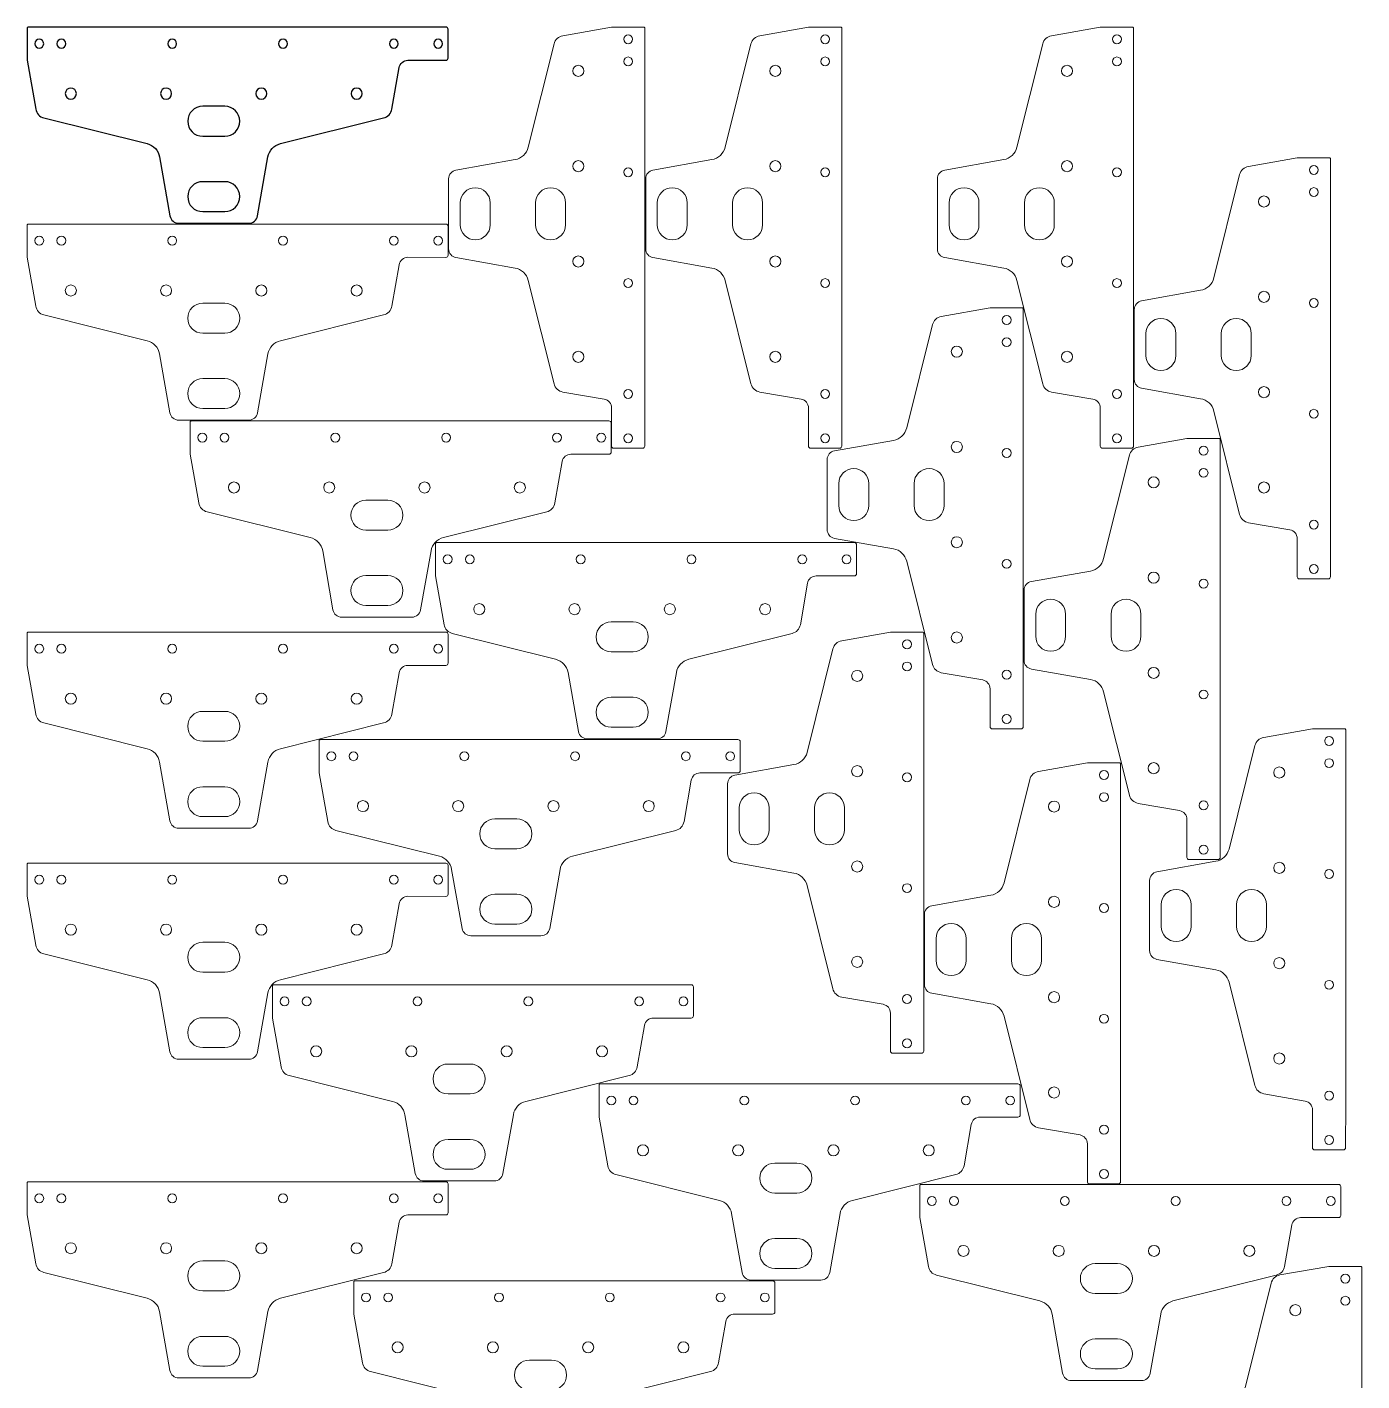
# Model space of a CAD drawing. Extents: x 0 to 1205, y -2446 to 0.
# Drawn here: x 0 to 1205, y -1222 to 0 of the extents above; entities that cross this region are included whole.
import ezdxf

# ---------------------------------------------------------------- set-up
doc = ezdxf.new("R2010")
doc.units = 0
doc.layers.get('0').update_dxf_attribs({"lineweight": 25})
for name, color, linetype, lineweight, true_color in [('11', 18, 'Continuous', 0, 0x000000), ('12', 18, 'Continuous', 0, 0x000000), ('16', 18, 'Continuous', 0, 0x000000), ('17', 18, 'Continuous', 0, 0x000000), ('2', 18, 'Continuous', 0, 0x000000), ('21', 18, 'Continuous', 0, 0x000000), ('22', 18, 'Continuous', 0, 0x000000), ('23', 18, 'Continuous', 0, 0x000000), ('24', 18, 'Continuous', 0, 0x000000), ('25', 18, 'Continuous', 0, 0x000000), ('27', 18, 'Continuous', 0, 0x000000), ('28', 18, 'Continuous', 0, 0x000000), ('29', 18, 'Continuous', 0, 0x000000), ('3', 18, 'Continuous', 0, 0x000000), ('30', 18, 'Continuous', 0, 0x000000), ('36', 18, 'Continuous', 0, 0x000000), ('37', 18, 'Continuous', 0, 0x000000), ('4', 18, 'Continuous', 0, 0x000000), ('45', 18, 'Continuous', 0, 0x000000), ('5', 18, 'Continuous', 0, 0x000000), ('8', 18, 'Continuous', 0, 0x000000)]:
    doc.layers.add(name, color=color, linetype=linetype, lineweight=lineweight, true_color=true_color)

msp = doc.modelspace()

# ---------------------------------------------------------------- linework, layer by layer
at = {"color": 18, "true_color": 0x000000, "flags": 128}
for points in [[(338.1, -0.2), (1.2, -0.2, 0.414214), (0.2, -1.2), (0.2, -30.2), (8, -74.2, 0.296215), (15.4, -82.2), (108.6, -105.4, -0.296213), (119.8, -117.4), (129.2, -170.6, 0.363971), (137.1, -177.2), (200.4, -177.2, 0.363971), (208.2, -170.6), (217.6, -117.4, -0.296212), (228.8, -105.4), (322, -82.2, 0.296213), (329.5, -74.2), (336, -36.8, -0.364084), (343.9, -30.2), (378.2, -30.2, 0.414331), (380.2, -28.2), (380.2, -2.2, 0.414096), (378.2, -0.2), (338.1, -0.2)], [(15.2, -15.2, 1), (7.2, -15.2, 1), (15.2, -15.2)], [(35.2, -15.2, 1), (27.2, -15.2, 1), (35.2, -15.2)], [(135.2, -15.2, 1), (127.2, -15.2, 1), (135.2, -15.2)], [(235.2, -15.2, 1), (227.2, -15.2, 1), (235.2, -15.2)], [(335.2, -15.2, 1), (327.2, -15.2, 1), (335.2, -15.2)], [(375.2, -15.2, 1), (367.2, -15.2, 1), (375.2, -15.2)], [(44.7, -60.2, 1), (34.7, -60.2, 1), (44.7, -60.2)], [(130.7, -60.2, 1), (120.7, -60.2, 1), (130.7, -60.2)], [(216.7, -60.2, 1), (206.7, -60.2, 1), (216.7, -60.2)], [(302.7, -60.2, 1), (292.7, -60.2, 1), (302.7, -60.2)], [(158.7, -98.7), (178.7, -98.7, 1), (178.7, -71.7), (158.7, -71.7, 1), (158.7, -98.7)], [(178.7, -166.7, 1), (178.7, -139.7), (158.7, -139.7, 1), (158.7, -166.7), (178.7, -166.7)]]:
    msp.add_lwpolyline(points, format="xyb", dxfattribs=at)
at = {"layer": '11', "color": 18, "true_color": 0x000000, "flags": 128}
for points in [[(338.1, -546.1), (1.2, -546.1, 0.414214), (0.2, -547.1), (0.2, -576.1), (8, -620.1, 0.296215), (15.4, -628.1), (108.6, -651.3, -0.296213), (119.8, -663.3), (129.2, -716.5, 0.363971), (137.1, -723.1), (200.4, -723.1, 0.363971), (208.2, -716.5), (217.6, -663.3, -0.296212), (228.8, -651.3), (322, -628.1, 0.296213), (329.5, -620.1), (336, -582.7, -0.364084), (343.9, -576.1), (378.2, -576.1, 0.414331), (380.2, -574.1), (380.2, -548.1, 0.414096), (378.2, -546.1), (338.1, -546.1)], [(15.2, -561.1, 1), (7.2, -561.1, 1), (15.2, -561.1)], [(35.2, -561.1, 1), (27.2, -561.1, 1), (35.2, -561.1)], [(135.2, -561.1, 1), (127.2, -561.1, 1), (135.2, -561.1)], [(235.2, -561.1, 1), (227.2, -561.1, 1), (235.2, -561.1)], [(335.2, -561.1, 1), (327.2, -561.1, 1), (335.2, -561.1)], [(375.2, -561.1, 1), (367.2, -561.1, 1), (375.2, -561.1)], [(44.7, -606.1, 1), (34.7, -606.1, 1), (44.7, -606.1)], [(130.7, -606.1, 1), (120.7, -606.1, 1), (130.7, -606.1)], [(216.7, -606.1, 1), (206.7, -606.1, 1), (216.7, -606.1)], [(302.7, -606.1, 1), (292.7, -606.1, 1), (302.7, -606.1)], [(158.7, -644.6), (178.7, -644.6, 1), (178.7, -617.6), (158.7, -617.6, 1), (158.7, -644.6)], [(178.7, -712.6, 1), (178.7, -685.6), (158.7, -685.6, 1), (158.7, -712.6), (178.7, -712.6)]]:
    msp.add_lwpolyline(points, format="xyb", dxfattribs=at)
at = {"layer": '12', "color": 18, "true_color": 0x000000, "flags": 128}
for points in [[(899.3, -591.4), (899.3, -254.5, 0.414214), (898.3, -253.5), (869.3, -253.5), (825.3, -261.3, 0.296215), (817.4, -268.7), (794.1, -361.9, -0.296213), (782.2, -373.1), (728.9, -382.5, 0.363971), (722.3, -390.3), (722.3, -453.6, 0.363971), (728.9, -461.5), (782.2, -470.9, -0.296212), (794.1, -482.1), (817.4, -575.3, 0.296213), (825.3, -582.7), (862.7, -589.3, -0.364084), (869.3, -597.2), (869.3, -631.5, 0.414331), (871.3, -633.5), (897.3, -633.5, 0.414096), (899.3, -631.5), (899.3, -591.4)], [(884.3, -268.5, 1), (884.3, -260.5, 1), (884.3, -268.5)], [(884.3, -288.5, 1), (884.3, -280.5, 1), (884.3, -288.5)], [(839.3, -298, 1), (839.3, -288, 1), (839.3, -298)], [(839.3, -384, 1), (839.3, -374, 1), (839.3, -384)], [(884.3, -388.5, 1), (884.3, -380.5, 1), (884.3, -388.5)], [(732.8, -432, 1), (759.8, -432), (759.8, -412, 1), (732.8, -412), (732.8, -432)], [(800.8, -412), (800.8, -432, 1), (827.8, -432), (827.8, -412, 1), (800.8, -412)], [(839.3, -470, 1), (839.3, -460, 1), (839.3, -470)], [(884.3, -488.5, 1), (884.3, -480.5, 1), (884.3, -488.5)], [(839.3, -556, 1), (839.3, -546, 1), (839.3, -556)], [(884.3, -588.5, 1), (884.3, -580.5, 1), (884.3, -588.5)], [(884.3, -628.5, 1), (884.3, -620.5, 1), (884.3, -628.5)]]:
    msp.add_lwpolyline(points, format="xyb", dxfattribs=at)
at = {"layer": '16', "color": 18, "true_color": 0x000000, "flags": 128}
for points in [[(601.7, -643.1), (264.8, -643.1, 0.414214), (263.8, -644.1), (263.8, -673.1), (271.6, -717.1, 0.296215), (279, -725.1), (372.3, -748.3, -0.296213), (383.4, -760.3), (392.8, -813.5, 0.363971), (400.7, -820.1), (464, -820.1, 0.363971), (471.9, -813.5), (481.2, -760.3, -0.296212), (492.4, -748.3), (585.6, -725.1, 0.296213), (593.1, -717.1), (599.7, -679.7, -0.364084), (607.5, -673.1), (641.8, -673.1, 0.414331), (643.8, -671.1), (643.8, -645.1, 0.414096), (641.8, -643.1), (601.7, -643.1)], [(278.8, -658.1, 1), (270.8, -658.1, 1), (278.8, -658.1)], [(298.8, -658.1, 1), (290.8, -658.1, 1), (298.8, -658.1)], [(398.8, -658.1, 1), (390.8, -658.1, 1), (398.8, -658.1)], [(498.8, -658.1, 1), (490.8, -658.1, 1), (498.8, -658.1)], [(598.8, -658.1, 1), (590.8, -658.1, 1), (598.8, -658.1)], [(638.8, -658.1, 1), (630.8, -658.1, 1), (638.8, -658.1)], [(308.3, -703.1, 1), (298.3, -703.1, 1), (308.3, -703.1)], [(394.3, -703.1, 1), (384.3, -703.1, 1), (394.3, -703.1)], [(480.3, -703.1, 1), (470.3, -703.1, 1), (480.3, -703.1)], [(566.3, -703.1, 1), (556.3, -703.1, 1), (566.3, -703.1)], [(422.3, -741.6), (442.3, -741.6, 1), (442.3, -714.6), (422.3, -714.6, 1), (422.3, -741.6)], [(442.3, -809.6, 1), (442.3, -782.6), (422.3, -782.6, 1), (422.3, -809.6), (442.3, -809.6)]]:
    msp.add_lwpolyline(points, format="xyb", dxfattribs=at)
at = {"layer": '17', "color": 18, "true_color": 0x000000, "flags": 128}
for points in [[(998.8, -338.1), (998.8, -1.2, 0.414214), (997.8, -0.2), (968.8, -0.2), (924.8, -8, 0.296215), (916.8, -15.4), (893.6, -108.6, -0.296213), (881.6, -119.8), (828.4, -129.2, 0.363971), (821.8, -137.1), (821.8, -200.4, 0.363971), (828.4, -208.2), (881.6, -217.6, -0.296212), (893.6, -228.8), (916.8, -322, 0.296213), (924.8, -329.5), (962.2, -336, -0.364084), (968.8, -343.9), (968.8, -378.2, 0.414331), (970.8, -380.2), (996.8, -380.2, 0.414096), (998.8, -378.2), (998.8, -338.1)], [(983.8, -15.2, 1), (983.8, -7.2, 1), (983.8, -15.2)], [(938.8, -44.7, 1), (938.8, -34.7, 1), (938.8, -44.7)], [(983.8, -35.2, 1), (983.8, -27.2, 1), (983.8, -35.2)], [(938.8, -130.7, 1), (938.8, -120.7, 1), (938.8, -130.7)], [(983.8, -135.2, 1), (983.8, -127.2, 1), (983.8, -135.2)], [(832.3, -178.7, 1), (859.3, -178.7), (859.3, -158.7, 1), (832.3, -158.7), (832.3, -178.7)], [(900.3, -158.7), (900.3, -178.7, 1), (927.3, -178.7), (927.3, -158.7, 1), (900.3, -158.7)], [(938.8, -216.7, 1), (938.8, -206.7, 1), (938.8, -216.7)], [(983.8, -235.2, 1), (983.8, -227.2, 1), (983.8, -235.2)], [(938.8, -302.7, 1), (938.8, -292.7, 1), (938.8, -302.7)], [(983.8, -335.2, 1), (983.8, -327.2, 1), (983.8, -335.2)], [(983.8, -375.2, 1), (983.8, -367.2, 1), (983.8, -375.2)]]:
    msp.add_lwpolyline(points, format="xyb", dxfattribs=at)
at = {"layer": '2', "color": 18, "true_color": 0x000000, "flags": 128}
for points in [[(338.1, -177.9), (1.2, -177.9, 0.414214), (0.2, -178.9), (0.2, -207.9), (8, -251.9, 0.296215), (15.4, -259.9), (108.6, -283.2, -0.296213), (119.8, -295.1), (129.2, -348.3, 0.363971), (137.1, -354.9), (200.4, -354.9, 0.363971), (208.2, -348.3), (217.6, -295.1, -0.296212), (228.8, -283.2), (322, -259.9, 0.296213), (329.5, -251.9), (336, -214.6, -0.364084), (343.9, -207.9), (378.2, -208, 0.414331), (380.2, -206), (380.2, -180, 0.414096), (378.2, -178), (338.1, -177.9)], [(15.2, -192.9, 1), (7.2, -192.9, 1), (15.2, -192.9)], [(35.2, -192.9, 1), (27.2, -192.9, 1), (35.2, -192.9)], [(135.2, -192.9, 1), (127.2, -192.9, 1), (135.2, -192.9)], [(235.2, -192.9, 1), (227.2, -192.9, 1), (235.2, -192.9)], [(335.2, -192.9, 1), (327.2, -192.9, 1), (335.2, -192.9)], [(375.2, -192.9, 1), (367.2, -192.9, 1), (375.2, -192.9)], [(44.7, -237.9, 1), (34.7, -237.9, 1), (44.7, -237.9)], [(130.7, -237.9, 1), (120.7, -237.9, 1), (130.7, -237.9)], [(216.7, -237.9, 1), (206.7, -237.9, 1), (216.7, -237.9)], [(302.7, -237.9, 1), (292.7, -237.9, 1), (302.7, -237.9)], [(158.7, -276.4), (178.7, -276.4, 1), (178.7, -249.4), (158.7, -249.4, 1), (158.7, -276.4)], [(178.7, -344.4, 1), (178.7, -317.4), (158.7, -317.4, 1), (158.7, -344.4), (178.7, -344.4)]]:
    msp.add_lwpolyline(points, format="xyb", dxfattribs=at)
at = {"layer": '21', "color": 18, "true_color": 0x000000, "flags": 128}
for points in [[(1077, -709.3), (1077, -372.4, 0.414214), (1076, -371.4), (1047, -371.4), (1003, -379.1, 0.296215), (995.1, -386.6), (971.8, -479.8, -0.296213), (959.9, -491), (906.6, -500.4, 0.363971), (900, -508.2), (900, -571.5, 0.363971), (906.6, -579.4), (959.9, -588.8, -0.296212), (971.8, -600), (995.1, -693.2, 0.296213), (1003, -700.6), (1040.4, -707.2, -0.364084), (1047, -715.1), (1047, -749.4, 0.414331), (1049, -751.4), (1075, -751.4, 0.414096), (1077, -749.4), (1077, -709.3)], [(1062, -386.4, 1), (1062, -378.4, 1), (1062, -386.4)], [(1062, -406.4, 1), (1062, -398.4, 1), (1062, -406.4)], [(1017, -415.9, 1), (1017, -405.9, 1), (1017, -415.9)], [(1017, -501.9, 1), (1017, -491.9, 1), (1017, -501.9)], [(1062, -506.4, 1), (1062, -498.4, 1), (1062, -506.4)], [(910.5, -549.9, 1), (937.5, -549.9), (937.5, -529.9, 1), (910.5, -529.9), (910.5, -549.9)], [(978.5, -529.9), (978.5, -549.9, 1), (1005.5, -549.9), (1005.5, -529.9, 1), (978.5, -529.9)], [(1017, -587.9, 1), (1017, -577.9, 1), (1017, -587.9)], [(1062, -606.4, 1), (1062, -598.4, 1), (1062, -606.4)], [(1017, -673.9, 1), (1017, -663.9, 1), (1017, -673.9)], [(1062, -706.4, 1), (1062, -698.4, 1), (1062, -706.4)], [(1062, -746.4, 1), (1062, -738.4, 1), (1062, -746.4)]]:
    msp.add_lwpolyline(points, format="xyb", dxfattribs=at)
at = {"layer": '22', "color": 18, "true_color": 0x000000, "flags": 128}
for points in [[(809.4, -884), (809.4, -547.1, 0.414214), (808.4, -546.1), (779.4, -546.1), (735.4, -553.9, 0.296215), (727.4, -561.3), (704.2, -654.6, -0.296213), (692.2, -665.7), (639, -675.1, 0.363971), (632.4, -683), (632.4, -746.3, 0.363971), (639, -754.1), (692.2, -763.5, -0.296212), (704.2, -774.7), (727.4, -867.9, 0.296213), (735.4, -875.4), (772.8, -881.9, -0.364084), (779.4, -889.8), (779.4, -924.1, 0.414331), (781.4, -926.1), (807.4, -926.1, 0.414096), (809.4, -924.1), (809.4, -884)], [(794.4, -561.1, 1), (794.4, -553.1, 1), (794.4, -561.1)], [(794.4, -581.1, 1), (794.4, -573.1, 1), (794.4, -581.1)], [(749.4, -590.6, 1), (749.4, -580.6, 1), (749.4, -590.6)], [(749.4, -676.6, 1), (749.4, -666.6, 1), (749.4, -676.6)], [(794.4, -681.1, 1), (794.4, -673.1, 1), (794.4, -681.1)], [(642.9, -724.6, 1), (669.9, -724.6), (669.9, -704.6, 1), (642.9, -704.6), (642.9, -724.6)], [(710.9, -704.6), (710.9, -724.6, 1), (737.9, -724.6), (737.9, -704.6, 1), (710.9, -704.6)], [(749.4, -762.6, 1), (749.4, -752.6, 1), (749.4, -762.6)], [(794.4, -781.1, 1), (794.4, -773.1, 1), (794.4, -781.1)], [(749.4, -848.6, 1), (749.4, -838.6, 1), (749.4, -848.6)], [(794.4, -881.1, 1), (794.4, -873.1, 1), (794.4, -881.1)], [(794.4, -921.1, 1), (794.4, -913.1, 1), (794.4, -921.1)]]:
    msp.add_lwpolyline(points, format="xyb", dxfattribs=at)
at = {"layer": '23', "color": 18, "true_color": 0x000000, "flags": 128}
for points in [[(1176.5, -456), (1176.5, -119.1, 0.414214), (1175.5, -118.1), (1146.5, -118.1), (1102.5, -125.9, 0.296215), (1094.5, -133.3), (1071.3, -226.5, -0.296213), (1059.3, -237.7), (1006.1, -247.1, 0.363971), (999.5, -255), (999.5, -318.3, 0.363971), (1006.1, -326.1), (1059.3, -335.5, -0.296212), (1071.3, -346.7), (1094.5, -439.9, 0.296213), (1102.5, -447.4), (1139.9, -453.9, -0.364084), (1146.5, -461.8), (1146.5, -496.1, 0.414331), (1148.5, -498.1), (1174.5, -498.1, 0.414096), (1176.5, -496.1), (1176.5, -456)], [(1161.5, -133.1, 1), (1161.5, -125.1, 1), (1161.5, -133.1)], [(1161.5, -153.1, 1), (1161.5, -145.1, 1), (1161.5, -153.1)], [(1116.5, -162.6, 1), (1116.5, -152.6, 1), (1116.5, -162.6)], [(1116.5, -248.6, 1), (1116.5, -238.6, 1), (1116.5, -248.6)], [(1161.5, -253.1, 1), (1161.5, -245.1, 1), (1161.5, -253.1)], [(1010, -296.6, 1), (1037, -296.6), (1037, -276.6, 1), (1010, -276.6), (1010, -296.6)], [(1078, -276.6), (1078, -296.6, 1), (1105, -296.6), (1105, -276.6, 1), (1078, -276.6)], [(1116.5, -334.6, 1), (1116.5, -324.6, 1), (1116.5, -334.6)], [(1161.5, -353.1, 1), (1161.5, -345.1, 1), (1161.5, -353.1)], [(1116.5, -420.6, 1), (1116.5, -410.6, 1), (1116.5, -420.6)], [(1161.5, -453.1, 1), (1161.5, -445.1, 1), (1161.5, -453.1)], [(1161.5, -493.1, 1), (1161.5, -485.1, 1), (1161.5, -493.1)]]:
    msp.add_lwpolyline(points, format="xyb", dxfattribs=at)
at = {"layer": '24', "color": 18, "true_color": 0x000000, "flags": 128}
for points in [[(338.1, -754.5), (1.2, -754.5, 0.414214), (0.2, -755.5), (0.2, -784.5), (8, -828.5, 0.296215), (15.4, -836.5), (108.6, -859.7, -0.296213), (119.8, -871.7), (129.2, -924.9, 0.363971), (137.1, -931.5), (200.4, -931.5, 0.363971), (208.2, -924.9), (217.6, -871.7, -0.296212), (228.8, -859.7), (322, -836.5, 0.296213), (329.5, -828.5), (336, -791.2, -0.364084), (343.9, -784.5), (378.2, -784.6, 0.414331), (380.2, -782.6), (380.2, -756.6, 0.414096), (378.2, -754.6), (338.1, -754.5)], [(15.2, -769.5, 1), (7.2, -769.5, 1), (15.2, -769.5)], [(35.2, -769.5, 1), (27.2, -769.5, 1), (35.2, -769.5)], [(135.2, -769.5, 1), (127.2, -769.5, 1), (135.2, -769.5)], [(235.2, -769.5, 1), (227.2, -769.5, 1), (235.2, -769.5)], [(335.2, -769.5, 1), (327.2, -769.5, 1), (335.2, -769.5)], [(375.2, -769.5, 1), (367.2, -769.5, 1), (375.2, -769.5)], [(44.7, -814.5, 1), (34.7, -814.5, 1), (44.7, -814.5)], [(130.7, -814.5, 1), (120.7, -814.5, 1), (130.7, -814.5)], [(216.7, -814.5, 1), (206.7, -814.5, 1), (216.7, -814.5)], [(302.7, -814.5, 1), (292.7, -814.5, 1), (302.7, -814.5)], [(158.7, -853), (178.7, -853, 1), (178.7, -826), (158.7, -826, 1), (158.7, -853)], [(178.7, -921, 1), (178.7, -894), (158.7, -894, 1), (158.7, -921), (178.7, -921)]]:
    msp.add_lwpolyline(points, format="xyb", dxfattribs=at)
at = {"layer": '25', "color": 18, "true_color": 0x000000, "flags": 128}
for points in [[(1190.3, -971.2), (1190.3, -634.3, 0.414214), (1189.3, -633.3), (1160.3, -633.3), (1116.3, -641.1, 0.296215), (1108.3, -648.5), (1085, -741.8, -0.296213), (1073.1, -752.9), (1019.9, -762.3, 0.363971), (1013.3, -770.2), (1013.3, -833.5, 0.363971), (1019.9, -841.4), (1073.1, -850.8, -0.296212), (1085, -861.9), (1108.3, -955.1, 0.296213), (1116.3, -962.6), (1153.6, -969.2, -0.364084), (1160.3, -977.1), (1160.2, -1011.3, 0.414331), (1162.2, -1013.3), (1188.2, -1013.3, 0.414096), (1190.2, -1011.3), (1190.3, -971.2)], [(1175.3, -648.3, 1), (1175.3, -640.3, 1), (1175.3, -648.3)], [(1130.3, -677.8, 1), (1130.3, -667.8, 1), (1130.3, -677.8)], [(1175.3, -668.3, 1), (1175.3, -660.3, 1), (1175.3, -668.3)], [(1130.3, -763.8, 1), (1130.3, -753.8, 1), (1130.3, -763.8)], [(1175.3, -768.3, 1), (1175.3, -760.3, 1), (1175.3, -768.3)], [(1023.8, -811.8, 1), (1050.8, -811.8), (1050.8, -791.8, 1), (1023.8, -791.8), (1023.8, -811.8)], [(1091.8, -791.8), (1091.8, -811.8, 1), (1118.8, -811.8), (1118.8, -791.8, 1), (1091.8, -791.8)], [(1130.3, -849.8, 1), (1130.3, -839.8, 1), (1130.3, -849.8)], [(1175.3, -868.3, 1), (1175.3, -860.3, 1), (1175.3, -868.3)], [(1130.3, -935.8, 1), (1130.3, -925.8, 1), (1130.3, -935.8)], [(1175.3, -968.3, 1), (1175.3, -960.3, 1), (1175.3, -968.3)], [(1175.3, -1008.3, 1), (1175.3, -1000.3, 1), (1175.3, -1008.3)]]:
    msp.add_lwpolyline(points, format="xyb", dxfattribs=at)
at = {"layer": '27', "color": 18, "true_color": 0x000000, "flags": 128}
for points in [[(987.1, -1001.9), (987.1, -665, 0.414214), (986.1, -664), (957.1, -664), (913.1, -671.8, 0.296215), (905.1, -679.2), (881.9, -772.4, -0.296213), (869.9, -783.6), (816.7, -793, 0.363971), (810.1, -800.9), (810.1, -864.2, 0.363971), (816.7, -872), (869.9, -881.4, -0.296212), (881.9, -892.6), (905.1, -985.8, 0.296213), (913.1, -993.3), (950.5, -999.8, -0.364084), (957.1, -1007.7), (957.1, -1042, 0.414331), (959.1, -1044), (985.1, -1044, 0.414096), (987.1, -1042), (987.1, -1001.9)], [(972.1, -679, 1), (972.1, -671, 1), (972.1, -679)], [(972.1, -699, 1), (972.1, -691, 1), (972.1, -699)], [(927.1, -708.5, 1), (927.1, -698.5, 1), (927.1, -708.5)], [(927.1, -794.5, 1), (927.1, -784.5, 1), (927.1, -794.5)], [(972.1, -799, 1), (972.1, -791, 1), (972.1, -799)], [(820.6, -842.5, 1), (847.6, -842.5), (847.6, -822.5, 1), (820.6, -822.5), (820.6, -842.5)], [(888.6, -822.5), (888.6, -842.5, 1), (915.6, -842.5), (915.6, -822.5, 1), (888.6, -822.5)], [(927.1, -880.5, 1), (927.1, -870.5, 1), (927.1, -880.5)], [(972.1, -899, 1), (972.1, -891, 1), (972.1, -899)], [(927.1, -966.5, 1), (927.1, -956.5, 1), (927.1, -966.5)], [(972.1, -999, 1), (972.1, -991, 1), (972.1, -999)], [(972.1, -1039, 1), (972.1, -1031, 1), (972.1, -1039)]]:
    msp.add_lwpolyline(points, format="xyb", dxfattribs=at)
at = {"layer": '28', "color": 18, "true_color": 0x000000, "flags": 128}
for points in [[(559.5, -864.3), (222.6, -864.3, 0.414214), (221.6, -865.3), (221.6, -894.3), (229.4, -938.3, 0.296215), (236.8, -946.3), (330.1, -969.5, -0.296213), (341.2, -981.5), (350.6, -1034.7, 0.363971), (358.5, -1041.3), (421.8, -1041.3, 0.363971), (429.7, -1034.7), (439.1, -981.5, -0.296212), (450.2, -969.5), (543.5, -946.3, 0.296213), (550.9, -938.3), (557.5, -900.9, -0.364084), (565.4, -894.3), (599.6, -894.3, 0.414331), (601.6, -892.3), (601.6, -866.3, 0.414096), (599.6, -864.3), (559.5, -864.3)], [(236.6, -879.3, 1), (228.6, -879.3, 1), (236.6, -879.3)], [(256.6, -879.3, 1), (248.6, -879.3, 1), (256.6, -879.3)], [(356.6, -879.3, 1), (348.6, -879.3, 1), (356.6, -879.3)], [(456.6, -879.3, 1), (448.6, -879.3, 1), (456.6, -879.3)], [(556.6, -879.3, 1), (548.6, -879.3, 1), (556.6, -879.3)], [(596.6, -879.3, 1), (588.6, -879.3, 1), (596.6, -879.3)], [(266.1, -924.3, 1), (256.1, -924.3, 1), (266.1, -924.3)], [(352.1, -924.3, 1), (342.1, -924.3, 1), (352.1, -924.3)], [(438.1, -924.3, 1), (428.1, -924.3, 1), (438.1, -924.3)], [(524.1, -924.3, 1), (514.1, -924.3, 1), (524.1, -924.3)], [(380.1, -962.8), (400.1, -962.8, 1), (400.1, -935.8), (380.1, -935.8, 1), (380.1, -962.8)], [(400.1, -1030.8, 1), (400.1, -1003.8), (380.1, -1003.8, 1), (380.1, -1030.8), (400.1, -1030.8)]]:
    msp.add_lwpolyline(points, format="xyb", dxfattribs=at)
at = {"layer": '29', "color": 18, "true_color": 0x000000, "flags": 128}
for points in [[(854.4, -953.7), (517.5, -953.7, 0.414214), (516.5, -954.7), (516.5, -983.7), (524.3, -1027.7, 0.296215), (531.7, -1035.6), (625, -1058.9, -0.296213), (636.1, -1070.8), (645.5, -1124, 0.363971), (653.4, -1130.7), (716.7, -1130.7, 0.363971), (724.6, -1124), (733.9, -1070.8, -0.296212), (745.1, -1058.9), (838.3, -1035.6, 0.296213), (845.8, -1027.7), (852.4, -990.3, -0.364084), (860.2, -983.7), (894.5, -983.7, 0.414331), (896.5, -981.7), (896.5, -955.7, 0.414096), (894.5, -953.7), (854.4, -953.7)], [(531.5, -968.7, 1), (523.5, -968.7, 1), (531.5, -968.7)], [(551.5, -968.7, 1), (543.5, -968.7, 1), (551.5, -968.7)], [(651.5, -968.7, 1), (643.5, -968.7, 1), (651.5, -968.7)], [(751.5, -968.7, 1), (743.5, -968.7, 1), (751.5, -968.7)], [(851.5, -968.7, 1), (843.5, -968.7, 1), (851.5, -968.7)], [(891.5, -968.7, 1), (883.5, -968.7, 1), (891.5, -968.7)], [(561, -1013.7, 1), (551, -1013.7, 1), (561, -1013.7)], [(647, -1013.7, 1), (637, -1013.7, 1), (647, -1013.7)], [(733, -1013.7, 1), (723, -1013.7, 1), (733, -1013.7)], [(819, -1013.7, 1), (809, -1013.7, 1), (819, -1013.7)], [(675, -1052.2), (695, -1052.2, 1), (695, -1025.2), (675, -1025.2, 1), (675, -1052.2)], [(695, -1120.2, 1), (695, -1093.2), (675, -1093.2, 1), (675, -1120.2), (695, -1120.2)]]:
    msp.add_lwpolyline(points, format="xyb", dxfattribs=at)
at = {"layer": '3', "color": 18, "true_color": 0x000000, "flags": 128}
for points in [[(557.7, -338.1), (557.7, -1.2, 0.414214), (556.7, -0.2), (527.7, -0.2), (483.7, -8, 0.296215), (475.8, -15.4), (452.5, -108.6, -0.296213), (440.6, -119.8), (387.3, -129.2, 0.363971), (380.7, -137.1), (380.7, -200.4, 0.363971), (387.3, -208.2), (440.6, -217.6, -0.296212), (452.5, -228.8), (475.8, -322, 0.296213), (483.7, -329.5), (521.1, -336, -0.364084), (527.7, -343.9), (527.7, -378.2, 0.414331), (529.7, -380.2), (555.7, -380.2, 0.414096), (557.7, -378.2), (557.7, -338.1)], [(542.7, -15.2, 1), (542.7, -7.2, 1), (542.7, -15.2)], [(497.7, -44.7, 1), (497.7, -34.7, 1), (497.7, -44.7)], [(542.7, -35.2, 1), (542.7, -27.2, 1), (542.7, -35.2)], [(497.7, -130.7, 1), (497.7, -120.7, 1), (497.7, -130.7)], [(542.7, -135.2, 1), (542.7, -127.2, 1), (542.7, -135.2)], [(391.2, -178.7, 1), (418.2, -178.7), (418.2, -158.7, 1), (391.2, -158.7), (391.2, -178.7)], [(459.2, -158.7), (459.2, -178.7, 1), (486.2, -178.7), (486.2, -158.7, 1), (459.2, -158.7)], [(497.7, -216.7, 1), (497.7, -206.7, 1), (497.7, -216.7)], [(542.7, -235.2, 1), (542.7, -227.2, 1), (542.7, -235.2)], [(497.7, -302.7, 1), (497.7, -292.7, 1), (497.7, -302.7)], [(542.7, -335.2, 1), (542.7, -327.2, 1), (542.7, -335.2)], [(542.7, -375.2, 1), (542.7, -367.2, 1), (542.7, -375.2)]]:
    msp.add_lwpolyline(points, format="xyb", dxfattribs=at)
at = {"layer": '30', "color": 18, "true_color": 0x000000, "flags": 128}
for points in [[(338.1, -1042), (1.2, -1042, 0.414214), (0.2, -1043), (0.2, -1072), (8, -1116, 0.296215), (15.4, -1123.9), (108.6, -1147.2, -0.296213), (119.8, -1159.1), (129.2, -1212.4, 0.363971), (137.1, -1219), (200.4, -1219, 0.363971), (208.2, -1212.4), (217.6, -1159.1, -0.296212), (228.8, -1147.2), (322, -1123.9, 0.296213), (329.5, -1116), (336, -1078.6, -0.364084), (343.9, -1072), (378.2, -1072, 0.414331), (380.2, -1070), (380.2, -1044, 0.414096), (378.2, -1042), (338.1, -1042)], [(15.2, -1057, 1), (7.2, -1057, 1), (15.2, -1057)], [(35.2, -1057, 1), (27.2, -1057, 1), (35.2, -1057)], [(135.2, -1057, 1), (127.2, -1057, 1), (135.2, -1057)], [(235.2, -1057, 1), (227.2, -1057, 1), (235.2, -1057)], [(335.2, -1057, 1), (327.2, -1057, 1), (335.2, -1057)], [(375.2, -1057, 1), (367.2, -1057, 1), (375.2, -1057)], [(44.7, -1102, 1), (34.7, -1102, 1), (44.7, -1102)], [(130.7, -1102, 1), (120.7, -1102, 1), (130.7, -1102)], [(216.7, -1102, 1), (206.7, -1102, 1), (216.7, -1102)], [(302.7, -1102, 1), (292.7, -1102, 1), (302.7, -1102)], [(158.7, -1140.5), (178.7, -1140.5, 1), (178.7, -1113.5), (158.7, -1113.5, 1), (158.7, -1140.5)], [(178.7, -1208.5, 1), (178.7, -1181.5), (158.7, -1181.5, 1), (158.7, -1208.5), (178.7, -1208.5)]]:
    msp.add_lwpolyline(points, format="xyb", dxfattribs=at)
at = {"layer": '36', "color": 18, "true_color": 0x000000, "flags": 128}
for points in [[(1143.7, -1044.4), (806.8, -1044.4, 0.414214), (805.8, -1045.4), (805.8, -1074.4), (813.6, -1118.4, 0.296215), (821, -1126.3), (914.3, -1149.6, -0.296213), (925.4, -1161.5), (934.8, -1214.8, 0.363971), (942.7, -1221.4), (1006, -1221.4, 0.363971), (1013.9, -1214.8), (1023.3, -1161.5, -0.296212), (1034.4, -1149.6), (1127.6, -1126.3, 0.296213), (1135.1, -1118.4), (1141.7, -1081, -0.364084), (1149.6, -1074.4), (1183.8, -1074.4, 0.414331), (1185.8, -1072.4), (1185.8, -1046.4, 0.414096), (1183.8, -1044.4), (1143.7, -1044.4)], [(820.8, -1059.4, 1), (812.8, -1059.4, 1), (820.8, -1059.4)], [(840.8, -1059.4, 1), (832.8, -1059.4, 1), (840.8, -1059.4)], [(940.8, -1059.4, 1), (932.8, -1059.4, 1), (940.8, -1059.4)], [(1040.8, -1059.4, 1), (1032.8, -1059.4, 1), (1040.8, -1059.4)], [(1140.8, -1059.4, 1), (1132.8, -1059.4, 1), (1140.8, -1059.4)], [(1180.8, -1059.4, 1), (1172.8, -1059.4, 1), (1180.8, -1059.4)], [(850.3, -1104.4, 1), (840.3, -1104.4, 1), (850.3, -1104.4)], [(936.3, -1104.4, 1), (926.3, -1104.4, 1), (936.3, -1104.4)], [(1022.3, -1104.4, 1), (1012.3, -1104.4, 1), (1022.3, -1104.4)], [(1108.3, -1104.4, 1), (1098.3, -1104.4, 1), (1108.3, -1104.4)], [(964.3, -1142.9), (984.3, -1142.9, 1), (984.3, -1115.9), (964.3, -1115.9, 1), (964.3, -1142.9)], [(984.3, -1210.9, 1), (984.3, -1183.9), (964.3, -1183.9, 1), (964.3, -1210.9), (984.3, -1210.9)]]:
    msp.add_lwpolyline(points, format="xyb", dxfattribs=at)
at = {"layer": '37', "color": 18, "true_color": 0x000000, "flags": 128}
for points in [[(633, -1131.4), (296.1, -1131.4, 0.414214), (295.1, -1132.4), (295.1, -1161.4), (302.8, -1205.3, 0.296215), (310.3, -1213.3), (403.5, -1236.6, -0.296213), (414.7, -1248.5), (424.1, -1301.7, 0.363971), (431.9, -1308.4), (495.2, -1308.4, 0.363971), (503.1, -1301.7), (512.5, -1248.5, -0.296212), (523.7, -1236.6), (616.9, -1213.3, 0.296213), (624.3, -1205.3), (630.9, -1168, -0.364084), (638.8, -1161.4), (673.1, -1161.4, 0.414331), (675.1, -1159.4), (675.1, -1133.4, 0.414096), (673.1, -1131.4), (633, -1131.4)], [(310.1, -1146.4, 1), (302.1, -1146.4, 1), (310.1, -1146.4)], [(330.1, -1146.4, 1), (322.1, -1146.4, 1), (330.1, -1146.4)], [(430.1, -1146.4, 1), (422.1, -1146.4, 1), (430.1, -1146.4)], [(530.1, -1146.4, 1), (522.1, -1146.4, 1), (530.1, -1146.4)], [(630.1, -1146.4, 1), (622.1, -1146.4, 1), (630.1, -1146.4)], [(670.1, -1146.4, 1), (662.1, -1146.4, 1), (670.1, -1146.4)], [(339.6, -1191.4, 1), (329.6, -1191.4, 1), (339.6, -1191.4)], [(425.6, -1191.4, 1), (415.6, -1191.4, 1), (425.6, -1191.4)], [(511.6, -1191.4, 1), (501.6, -1191.4, 1), (511.6, -1191.4)], [(597.6, -1191.4, 1), (587.6, -1191.4, 1), (597.6, -1191.4)], [(453.6, -1229.9), (473.6, -1229.9, 1), (473.6, -1202.9), (453.6, -1202.9, 1), (453.6, -1229.9)]]:
    msp.add_lwpolyline(points, format="xyb", dxfattribs=at)
at = {"layer": '4', "color": 18, "true_color": 0x000000, "flags": 128}
for points in [[(485.3, -355.6), (148.4, -355.6, 0.414214), (147.4, -356.6), (147.4, -385.6), (155.1, -429.6, 0.296215), (162.6, -437.6), (255.8, -460.8, -0.296213), (267, -472.8), (276.3, -526, 0.363971), (284.2, -532.6), (347.5, -532.6, 0.363971), (355.4, -526), (364.8, -472.8, -0.296212), (375.9, -460.8), (469.2, -437.6, 0.296213), (476.6, -429.6), (483.2, -392.2, -0.364084), (491.1, -385.6), (525.4, -385.6, 0.414331), (527.4, -383.6), (527.4, -357.6, 0.414096), (525.4, -355.6), (485.3, -355.6)], [(162.4, -370.6, 1), (154.4, -370.6, 1), (162.4, -370.6)], [(182.4, -370.6, 1), (174.4, -370.6, 1), (182.4, -370.6)], [(282.4, -370.6, 1), (274.4, -370.6, 1), (282.4, -370.6)], [(382.4, -370.6, 1), (374.4, -370.6, 1), (382.4, -370.6)], [(482.4, -370.6, 1), (474.4, -370.6, 1), (482.4, -370.6)], [(522.4, -370.6, 1), (514.4, -370.6, 1), (522.4, -370.6)], [(191.9, -415.6, 1), (181.9, -415.6, 1), (191.9, -415.6)], [(277.9, -415.6, 1), (267.9, -415.6, 1), (277.9, -415.6)], [(363.9, -415.6, 1), (353.9, -415.6, 1), (363.9, -415.6)], [(449.9, -415.6, 1), (439.9, -415.6, 1), (449.9, -415.6)], [(305.9, -454.1), (325.9, -454.1, 1), (325.9, -427.1), (305.9, -427.1, 1), (305.9, -454.1)], [(325.9, -522.1, 1), (325.9, -495.1), (305.9, -495.1, 1), (305.9, -522.1), (325.9, -522.1)]]:
    msp.add_lwpolyline(points, format="xyb", dxfattribs=at)
at = {"layer": '45', "color": 18, "true_color": 0x000000, "flags": 128}
for points in [[(1204.9, -1456.3), (1204.9, -1119.4, 0.414214), (1203.9, -1118.4), (1174.9, -1118.4), (1130.9, -1126.1, 0.296215), (1123, -1133.6), (1099.7, -1226.8, -0.296213), (1087.8, -1238), (1034.5, -1247.4, 0.363971), (1027.9, -1255.2), (1027.9, -1318.5, 0.363971), (1034.5, -1326.4), (1087.8, -1335.8, -0.296212), (1099.7, -1347), (1123, -1440.2, 0.296213), (1130.9, -1447.6), (1168.3, -1454.2, -0.364084), (1174.9, -1462.1), (1174.9, -1496.4, 0.414331), (1176.9, -1498.4), (1202.9, -1498.4, 0.414096), (1204.9, -1496.4), (1204.9, -1456.3)], [(1189.9, -1133.4, 1), (1189.9, -1125.4, 1), (1189.9, -1133.4)], [(1189.9, -1153.4, 1), (1189.9, -1145.4, 1), (1189.9, -1153.4)], [(1144.9, -1162.9, 1), (1144.9, -1152.9, 1), (1144.9, -1162.9)]]:
    msp.add_lwpolyline(points, format="xyb", dxfattribs=at)
at = {"layer": '5', "color": 18, "true_color": 0x000000, "flags": 128}
for points in [[(735.5, -338.1), (735.5, -1.2, 0.414214), (734.5, -0.2), (705.5, -0.2), (661.5, -8, 0.296215), (653.5, -15.4), (630.2, -108.6, -0.296213), (618.3, -119.8), (565.1, -129.2, 0.363971), (558.5, -137.1), (558.5, -200.4, 0.363971), (565.1, -208.2), (618.3, -217.6, -0.296212), (630.2, -228.8), (653.5, -322, 0.296213), (661.5, -329.5), (698.8, -336, -0.364084), (705.5, -343.9), (705.4, -378.2, 0.414331), (707.4, -380.2), (733.4, -380.2, 0.414096), (735.4, -378.2), (735.5, -338.1)], [(720.5, -15.2, 1), (720.5, -7.2, 1), (720.5, -15.2)], [(675.5, -44.7, 1), (675.5, -34.7, 1), (675.5, -44.7)], [(720.5, -35.2, 1), (720.5, -27.2, 1), (720.5, -35.2)], [(675.5, -130.7, 1), (675.5, -120.7, 1), (675.5, -130.7)], [(720.5, -135.2, 1), (720.5, -127.2, 1), (720.5, -135.2)], [(569, -178.7, 1), (596, -178.7), (596, -158.7, 1), (569, -158.7), (569, -178.7)], [(637, -158.7), (637, -178.7, 1), (664, -178.7), (664, -158.7, 1), (637, -158.7)], [(675.5, -216.7, 1), (675.5, -206.7, 1), (675.5, -216.7)], [(720.5, -235.2, 1), (720.5, -227.2, 1), (720.5, -235.2)], [(675.5, -302.7, 1), (675.5, -292.7, 1), (675.5, -302.7)], [(720.5, -335.2, 1), (720.5, -327.2, 1), (720.5, -335.2)], [(720.5, -375.2, 1), (720.5, -367.2, 1), (720.5, -375.2)]]:
    msp.add_lwpolyline(points, format="xyb", dxfattribs=at)
at = {"layer": '8', "color": 18, "true_color": 0x000000, "flags": 128}
for points in [[(706.7, -465.4), (369.8, -465.4, 0.414214), (368.8, -466.4), (368.8, -495.4), (376.6, -539.4, 0.296215), (384, -547.3), (477.2, -570.6, -0.296213), (488.4, -582.5), (497.8, -635.8, 0.363971), (505.7, -642.4), (569, -642.4, 0.363971), (576.8, -635.8), (586.2, -582.5, -0.296212), (597.4, -570.6), (690.6, -547.3, 0.296213), (698.1, -539.4), (704.6, -502, -0.364084), (712.5, -495.4), (746.8, -495.4, 0.414331), (748.8, -493.4), (748.8, -467.4, 0.414096), (746.8, -465.4), (706.7, -465.4)], [(383.8, -480.4, 1), (375.8, -480.4, 1), (383.8, -480.4)], [(403.8, -480.4, 1), (395.8, -480.4, 1), (403.8, -480.4)], [(503.8, -480.4, 1), (495.8, -480.4, 1), (503.8, -480.4)], [(603.8, -480.4, 1), (595.8, -480.4, 1), (603.8, -480.4)], [(703.8, -480.4, 1), (695.8, -480.4, 1), (703.8, -480.4)], [(743.8, -480.4, 1), (735.8, -480.4, 1), (743.8, -480.4)], [(413.3, -525.4, 1), (403.3, -525.4, 1), (413.3, -525.4)], [(499.3, -525.4, 1), (489.3, -525.4, 1), (499.3, -525.4)], [(585.3, -525.4, 1), (575.3, -525.4, 1), (585.3, -525.4)], [(671.3, -525.4, 1), (661.3, -525.4, 1), (671.3, -525.4)], [(527.3, -563.9), (547.3, -563.9, 1), (547.3, -536.9), (527.3, -536.9, 1), (527.3, -563.9)], [(547.3, -631.9, 1), (547.3, -604.9), (527.3, -604.9, 1), (527.3, -631.9), (547.3, -631.9)]]:
    msp.add_lwpolyline(points, format="xyb", dxfattribs=at)

doc.saveas('drawing.dxf')
